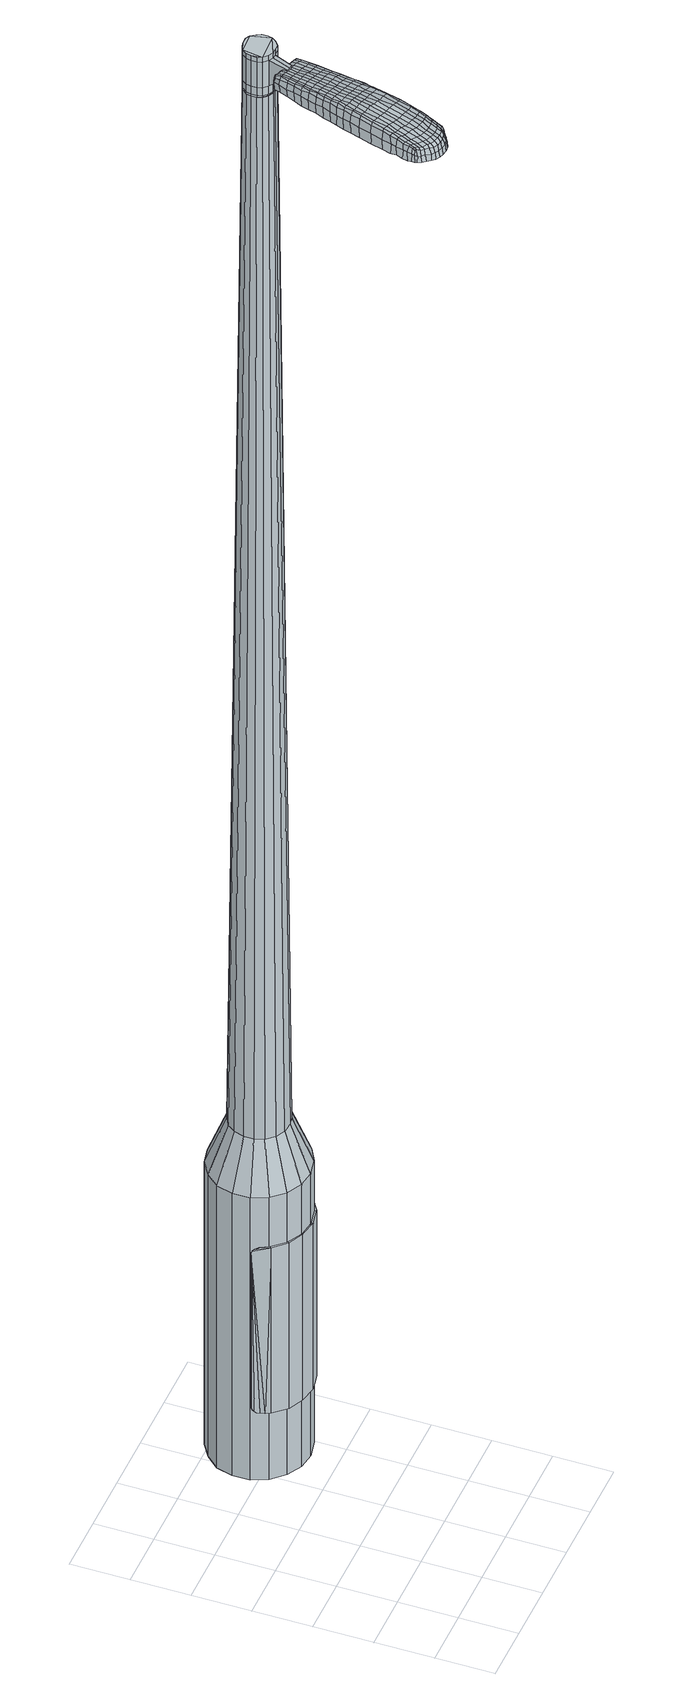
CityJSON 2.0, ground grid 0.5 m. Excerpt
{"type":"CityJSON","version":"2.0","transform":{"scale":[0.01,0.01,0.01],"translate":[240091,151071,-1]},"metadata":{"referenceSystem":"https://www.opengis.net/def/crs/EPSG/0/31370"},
"CityObjects":{
"object1":{"type":"GenericCityObject","attributes":{"cluster":838,"mean_distance_to_centroid":0.3,"new_centroid_x":240092.32,"new_centroid_y":151073.17,"mean_distance_to_camera":12.87,"H1":11.94,"H2":14.16,"Z_final":110.58,"cluster2":-1,"proj_x":240085.36,"proj_y":151070.9,"id_line":92974,"bearing_l":341.96,"distance":7.32,"orientation":"right","G_obj":251.96},"geometry":[{"type":"MultiSurface","lod":"2","boundaries":[[[0,1,2,3]],[[1,4,5,2]],[[4,6,7,5]],[[6,8,9,7]],[[8,10,11,9]],[[10,12,13,11]],[[12,14,15,13]],[[14,16,17,15]],[[16,18,19,17]],[[18,20,21,19]],[[20,22,23,21]],[[22,24,25,23]],[[24,26,27,25]],[[26,28,29,27]],[[28,30,31,29]],[[30,32,33,31]],[[32,34,35,33]],[[34,0,3,35]],[[36,37,38,39]],[[38,40,41,42]],[[41,43,42]],[[42,44,45,46]],[[45,47,46]],[[46,48,49,50]],[[49,51,50]],[[42,46,50,38]],[[50,52,39,38]],[[53,36,39]],[[2,5,7,35]],[[7,9,11,15]],[[11,13,15]],[[15,17,19,23]],[[19,21,23]],[[23,25,27,31]],[[27,29,31]],[[15,23,31,7]],[[31,33,35,7]],[[3,2,35]],[[1,0,54,55]],[[0,34,56,54]],[[34,32,57,56]],[[32,30,58,57]],[[30,28,59,58]],[[28,26,60,59]],[[26,24,61,60]],[[24,22,62,61]],[[22,20,63,62]],[[20,18,64,63]],[[18,16,65,64]],[[16,14,66,65]],[[14,12,67,66]],[[12,10,68,67]],[[10,8,69,68]],[[8,6,70,69]],[[6,4,71,70]],[[4,1,55,71]],[[55,54,72,73]],[[54,56,74,72]],[[56,57,75,74]],[[57,58,76,75]],[[58,59,77,76]],[[59,60,78,77]],[[60,61,79,78]],[[61,62,80,79]],[[62,63,81,80]],[[63,64,82,81]],[[64,65,83,82]],[[65,66,84,83]],[[66,67,85,84]],[[67,68,86,85]],[[68,69,87,86]],[[69,70,88,87]],[[70,71,89,88]],[[71,55,73,89]],[[90,91,92,93]],[[74,94,91,90]],[[95,96,94,74]],[[97,98,96,95]],[[99,100,98,97]],[[78,101,100,99]],[[102,103,101,78]],[[80,104,103,102]],[[105,106,104,80]],[[107,108,106,105]],[[83,109,108,107]],[[84,110,109,83]],[[85,111,110,84]],[[86,112,111,85]],[[87,113,112,86]],[[88,114,113,87]],[[115,116,114,88]],[[93,92,116,115]],[[117,118,119,120]],[[121,117,120,122]],[[123,121,122,124]],[[125,123,124,126]],[[127,125,126,128]],[[129,127,128,130]],[[131,129,130,132]],[[133,131,132,134]],[[135,133,134,136]],[[137,135,136,138]],[[139,137,138,140]],[[141,139,140,142]],[[143,141,142,144]],[[145,143,144,146]],[[147,145,146,148]],[[149,147,148,150]],[[73,72,90,93]],[[72,74,90]],[[75,95,74]],[[75,76,97,95]],[[76,77,99,97]],[[77,78,99]],[[79,102,78]],[[79,80,102]],[[81,105,80]],[[81,82,107,105]],[[82,83,107]],[[89,115,88]],[[89,73,93,115]],[[151,152,92,91]],[[152,153,116,92]],[[153,114,116]],[[154,108,109]],[[154,155,106,108]],[[155,104,106]],[[156,103,104]],[[156,101,103]],[[157,100,101]],[[157,158,98,100]],[[158,159,96,98]],[[159,94,96]],[[151,91,94]],[[39,52,149,160]],[[152,151,161,150]],[[53,39,160,118]],[[151,94,119,161]],[[36,53,118,117]],[[94,159,120,119]],[[37,36,117,121]],[[159,158,122,120]],[[38,37,121,123]],[[158,157,124,122]],[[40,38,123,125]],[[157,101,126,124]],[[41,40,125,127]],[[101,156,128,126]],[[43,41,127,129]],[[156,104,130,128]],[[42,43,129,131]],[[104,155,132,130]],[[44,42,131,133]],[[155,154,134,132]],[[45,44,133,135]],[[154,109,136,134]],[[47,45,135,137]],[[109,110,138,136]],[[46,47,137,139]],[[110,111,140,138]],[[48,46,139,141]],[[111,112,142,140]],[[49,48,141,143]],[[112,113,144,142]],[[51,49,143,145]],[[113,114,146,144]],[[50,51,145,147]],[[114,153,148,146]],[[52,50,147,149]],[[153,152,150,148]],[[149,150,162,163]],[[150,161,164,162]],[[161,119,165,164]],[[119,118,166,165]],[[118,160,167,166]],[[160,149,163,167]],[[168,169,170,171]],[[172,168,171,173]],[[168,172,174,175]],[[169,168,175,176]],[[177,178,179,180]],[[181,177,180,182]],[[177,181,183,184]],[[178,177,184,185]],[[186,187,188,189]],[[190,186,189,191]],[[186,190,192,193]],[[187,186,193,194]],[[195,196,197,198]],[[199,195,198,200]],[[195,199,201,202]],[[196,195,202,203]],[[204,205,206,207]],[[208,204,207,209]],[[204,208,210,211]],[[205,204,211,212]],[[213,214,215,216]],[[217,213,216,218]],[[213,217,219,220]],[[214,213,220,221]],[[222,223,224,225]],[[214,222,225,215]],[[222,214,221,226]],[[223,222,226,227]],[[228,229,230,231]],[[223,228,231,224]],[[228,223,227,232]],[[229,228,232,233]],[[234,172,173,235]],[[229,234,235,230]],[[234,229,233,236]],[[172,234,236,174]],[[237,238,239,240]],[[241,237,240,242]],[[237,241,243,244]],[[238,237,244,245]],[[246,247,248,249]],[[238,246,249,239]],[[246,238,245,250]],[[247,246,250,251]],[[252,253,254,255]],[[247,252,255,248]],[[252,247,251,256]],[[253,252,256,257]],[[258,259,260,261]],[[253,258,261,254]],[[258,253,257,262]],[[259,258,262,263]],[[264,169,176,265]],[[259,264,265,260]],[[264,259,263,266]],[[169,264,266,170]],[[267,268,269,270]],[[271,267,270,272]],[[267,271,273,274]],[[268,267,274,275]],[[276,277,278,279]],[[268,276,279,269]],[[276,268,275,280]],[[277,276,280,281]],[[282,283,284,285]],[[277,282,285,278]],[[282,277,281,286]],[[283,282,286,287]],[[288,181,182,289]],[[283,288,289,284]],[[288,283,287,290]],[[181,288,290,183]],[[291,292,293,294]],[[295,291,294,296]],[[291,295,297,298]],[[292,291,298,299]],[[300,301,302,303]],[[292,300,303,293]],[[300,292,299,304]],[[301,300,304,305]],[[306,307,308,309]],[[301,306,309,302]],[[306,301,305,310]],[[307,306,310,311]],[[312,313,314,315]],[[307,312,315,308]],[[312,307,311,316]],[[313,312,316,317]],[[318,178,185,319]],[[313,318,319,314]],[[318,313,317,320]],[[178,318,320,179]],[[321,207,206,322]],[[323,321,322,324]],[[321,323,325,326]],[[207,321,326,209]],[[327,323,324,328]],[[329,327,328,330]],[[327,329,331,332]],[[323,327,332,325]],[[333,329,330,334]],[[335,333,334,336]],[[333,335,337,338]],[[329,333,338,331]],[[339,335,336,340]],[[341,339,340,342]],[[339,341,343,344]],[[335,339,344,337]],[[345,341,342,346]],[[196,345,346,197]],[[345,196,203,347]],[[341,345,347,343]],[[348,349,194,193]],[[350,348,193,192]],[[348,350,351,352]],[[349,348,352,353]],[[354,355,353,352]],[[356,354,352,351]],[[354,356,357,358]],[[355,354,358,359]],[[360,361,359,358]],[[362,360,358,357]],[[360,362,363,364]],[[361,360,364,365]],[[366,367,365,364]],[[368,366,364,363]],[[366,368,201,199]],[[367,366,199,200]],[[369,370,371,372]],[[271,369,372,273]],[[369,271,272,373]],[[370,369,373,374]],[[375,190,191,376]],[[370,375,376,371]],[[375,370,374,377]],[[190,375,377,192]],[[378,379,380,381]],[[217,378,381,219]],[[378,217,218,382]],[[379,378,382,383]],[[384,385,386,387]],[[379,384,387,380]],[[384,379,383,388]],[[385,384,388,389]],[[390,187,194,391]],[[385,390,391,386]],[[390,385,389,392]],[[187,390,392,188]],[[393,394,395,396]],[[175,393,396,176]],[[393,175,174,397]],[[394,393,397,398]],[[399,400,401,402]],[[394,399,402,395]],[[399,394,398,403]],[[400,399,403,404]],[[405,198,197,406]],[[400,405,406,401]],[[405,400,404,407]],[[198,405,407,200]],[[408,409,410,411]],[[180,408,411,182]],[[408,180,179,412]],[[409,408,412,413]],[[414,202,201,415]],[[409,414,415,410]],[[414,409,413,416]],[[202,414,416,203]],[[417,418,419,420]],[[295,417,420,297]],[[417,295,296,421]],[[418,417,421,422]],[[423,208,209,424]],[[418,423,424,419]],[[423,418,422,425]],[[208,423,425,210]],[[426,427,428,429]],[[241,426,429,243]],[[426,241,242,430]],[[427,426,430,431]],[[432,433,434,435]],[[427,432,435,428]],[[432,427,431,436]],[[433,432,436,437]],[[438,205,212,439]],[[433,438,439,434]],[[438,433,437,440]],[[205,438,440,206]],[[441,442,431,430]],[[240,441,430,242]],[[441,240,239,443]],[[442,441,443,444]],[[445,446,437,436]],[[442,445,436,431]],[[445,442,444,447]],[[446,445,447,448]],[[449,322,206,440]],[[446,449,440,437]],[[449,446,448,450]],[[322,449,450,324]],[[451,452,453,454]],[[298,451,454,299]],[[451,298,297,420]],[[452,451,420,419]],[[455,326,325,456]],[[452,455,456,453]],[[455,452,419,424]],[[326,455,424,209]],[[457,458,444,443]],[[249,457,443,239]],[[457,249,248,459]],[[458,457,459,460]],[[461,462,448,447]],[[458,461,447,444]],[[461,458,460,463]],[[462,461,463,464]],[[465,328,324,450]],[[462,465,450,448]],[[465,462,464,466]],[[328,465,466,330]],[[467,468,469,470]],[[304,467,470,305]],[[467,304,299,454]],[[468,467,454,453]],[[471,332,331,472]],[[468,471,472,469]],[[471,468,453,456]],[[332,471,456,325]],[[473,474,460,459]],[[255,473,459,248]],[[473,255,254,475]],[[474,473,475,476]],[[477,478,464,463]],[[474,477,463,460]],[[477,474,476,479]],[[478,477,479,480]],[[481,334,330,466]],[[478,481,466,464]],[[481,478,480,482]],[[334,481,482,336]],[[483,484,485,486]],[[310,483,486,311]],[[483,310,305,470]],[[484,483,470,469]],[[487,338,337,488]],[[484,487,488,485]],[[487,484,469,472]],[[338,487,472,331]],[[489,490,476,475]],[[261,489,475,254]],[[489,261,260,491]],[[490,489,491,492]],[[493,494,480,479]],[[490,493,479,476]],[[493,490,492,495]],[[494,493,495,496]],[[497,340,336,482]],[[494,497,482,480]],[[497,494,496,498]],[[340,497,498,342]],[[499,500,501,502]],[[316,499,502,317]],[[499,316,311,486]],[[500,499,486,485]],[[503,344,343,504]],[[500,503,504,501]],[[503,500,485,488]],[[344,503,488,337]],[[505,506,492,491]],[[265,505,491,260]],[[505,265,176,396]],[[506,505,396,395]],[[507,508,496,495]],[[506,507,495,492]],[[507,506,395,402]],[[508,507,402,401]],[[509,346,342,498]],[[508,509,498,496]],[[509,508,401,406]],[[346,509,406,197]],[[510,511,413,412]],[[320,510,412,179]],[[510,320,317,502]],[[511,510,502,501]],[[512,347,203,416]],[[511,512,416,413]],[[512,511,501,504]],[[347,512,504,343]],[[513,514,374,373]],[[270,513,373,272]],[[513,270,269,515]],[[514,513,515,516]],[[517,350,192,377]],[[514,517,377,374]],[[517,514,516,518]],[[350,517,518,351]],[[519,520,521,522]],[[220,519,522,221]],[[519,220,219,381]],[[520,519,381,380]],[[523,524,525,526]],[[520,523,526,521]],[[523,520,380,387]],[[524,523,387,386]],[[527,349,353,528]],[[524,527,528,525]],[[527,524,386,391]],[[349,527,391,194]],[[529,530,516,515]],[[279,529,515,269]],[[529,279,278,531]],[[530,529,531,532]],[[533,356,351,518]],[[530,533,518,516]],[[533,530,532,534]],[[356,533,534,357]],[[535,536,537,538]],[[226,535,538,227]],[[535,226,221,522]],[[536,535,522,521]],[[539,540,541,542]],[[536,539,542,537]],[[539,536,521,526]],[[540,539,526,525]],[[543,355,359,544]],[[540,543,544,541]],[[543,540,525,528]],[[355,543,528,353]],[[545,546,532,531]],[[285,545,531,278]],[[545,285,284,547]],[[546,545,547,548]],[[549,362,357,534]],[[546,549,534,532]],[[549,546,548,550]],[[362,549,550,363]],[[551,552,553,554]],[[232,551,554,233]],[[551,232,227,538]],[[552,551,538,537]],[[555,556,557,558]],[[552,555,558,553]],[[555,552,537,542]],[[556,555,542,541]],[[559,361,365,560]],[[556,559,560,557]],[[559,556,541,544]],[[361,559,544,359]],[[561,562,548,547]],[[289,561,547,284]],[[561,289,182,411]],[[562,561,411,410]],[[563,368,363,550]],[[562,563,550,548]],[[563,562,410,415]],[[368,563,415,201]],[[564,565,398,397]],[[236,564,397,174]],[[564,236,233,554]],[[565,564,554,553]],[[566,567,404,403]],[[565,566,403,398]],[[566,565,553,558]],[[567,566,558,557]],[[568,367,200,407]],[[567,568,407,404]],[[568,567,557,560]],[[367,568,560,365]],[[569,570,571,572]],[[572,571,573,574]],[[575,573,571,576]],[[576,571,570,577]],[[578,579,580,581]],[[581,580,582,583]],[[584,582,580,585]],[[585,580,579,586]],[[587,588,589,590]],[[590,589,591,592]],[[593,591,589,594]],[[594,589,588,595]],[[596,597,598,599]],[[599,598,600,601]],[[602,600,598,603]],[[603,598,597,604]],[[605,606,607,608]],[[608,607,609,610]],[[611,609,607,612]],[[612,607,606,613]],[[614,615,616,617]],[[617,616,618,619]],[[620,618,616,621]],[[621,616,615,622]],[[623,624,625,626]],[[626,625,615,614]],[[622,615,625,627]],[[627,625,624,628]],[[629,630,631,632]],[[632,631,624,623]],[[628,624,631,633]],[[633,631,630,634]],[[574,573,635,636]],[[636,635,630,629]],[[634,630,635,637]],[[637,635,573,575]],[[638,639,640,641]],[[641,640,642,643]],[[644,642,640,645]],[[645,640,639,646]],[[647,648,649,650]],[[650,649,639,638]],[[646,639,649,651]],[[651,649,648,652]],[[653,654,655,656]],[[656,655,648,647]],[[652,648,655,657]],[[657,655,654,658]],[[659,660,661,662]],[[662,661,654,653]],[[658,654,661,663]],[[663,661,660,664]],[[577,570,665,666]],[[666,665,660,659]],[[664,660,665,667]],[[667,665,570,569]],[[668,669,670,671]],[[671,670,672,673]],[[674,672,670,675]],[[675,670,669,676]],[[677,678,679,680]],[[680,679,669,668]],[[676,669,679,681]],[[681,679,678,682]],[[683,684,685,686]],[[686,685,678,677]],[[682,678,685,687]],[[687,685,684,688]],[[583,582,689,690]],[[690,689,684,683]],[[688,684,689,691]],[[691,689,582,584]],[[692,693,694,695]],[[695,694,696,697]],[[698,696,694,699]],[[699,694,693,700]],[[701,702,703,704]],[[704,703,693,692]],[[700,693,703,705]],[[705,703,702,706]],[[707,708,709,710]],[[710,709,702,701]],[[706,702,709,711]],[[711,709,708,712]],[[713,714,715,716]],[[716,715,708,707]],[[712,708,715,717]],[[717,715,714,718]],[[586,579,719,720]],[[720,719,714,713]],[[718,714,719,721]],[[721,719,579,578]],[[605,608,722,723]],[[723,722,724,725]],[[726,724,722,166]],[[166,722,608,610]],[[725,724,727,728]],[[728,727,729,730]],[[731,729,727,732]],[[732,727,724,726]],[[730,729,733,734]],[[734,733,735,736]],[[737,735,733,738]],[[738,733,729,731]],[[736,735,739,740]],[[740,739,741,742]],[[743,741,739,744]],[[744,739,735,737]],[[742,741,745,746]],[[746,745,597,596]],[[604,597,745,747]],[[747,745,741,743]],[[595,748,749,594]],[[594,749,750,593]],[[751,750,749,752]],[[752,749,748,753]],[[753,754,755,752]],[[752,755,756,751]],[[757,756,755,758]],[[758,755,754,759]],[[759,760,761,758]],[[758,761,762,757]],[[763,762,761,764]],[[764,761,760,765]],[[765,766,767,764]],[[764,767,768,763]],[[602,768,767,600]],[[600,767,766,601]],[[769,770,771,772]],[[772,771,672,674]],[[673,672,771,773]],[[773,771,770,774]],[[592,591,775,776]],[[776,775,770,769]],[[774,770,775,777]],[[777,775,591,593]],[[778,779,780,781]],[[781,780,618,620]],[[619,618,780,782]],[[782,780,779,783]],[[784,785,786,787]],[[787,786,779,778]],[[783,779,786,788]],[[788,786,785,789]],[[595,588,790,791]],[[791,790,785,784]],[[789,785,790,792]],[[792,790,588,587]],[[793,794,795,796]],[[796,795,576,577]],[[575,576,795,797]],[[797,795,794,798]],[[799,800,801,802]],[[802,801,794,793]],[[798,794,801,803]],[[803,801,800,804]],[[596,599,805,806]],[[806,805,800,799]],[[804,800,805,807]],[[807,805,599,601]],[[808,809,810,811]],[[811,810,581,583]],[[578,581,810,812]],[[812,810,809,813]],[[602,603,814,815]],[[815,814,809,808]],[[813,809,814,816]],[[816,814,603,604]],[[817,818,696,819]],[[819,696,698]],[[697,696,818,820]],[[610,609,821,822]],[[822,821,818,817]],[[820,818,821,823]],[[823,821,609,611]],[[824,825,642,826]],[[826,642,644]],[[643,642,827]],[[642,825,827]],[[828,829,830,831]],[[831,830,825,824]],[[827,825,830,832]],[[832,830,829,833]],[[613,606,834,835]],[[835,834,829,828]],[[833,829,834,836]],[[836,834,606,605]],[[837,838,827]],[[827,838,641,643]],[[638,641,838,839]],[[839,838,837,840]],[[833,841,842,832]],[[832,842,837,827]],[[840,837,842,843]],[[843,842,841,844]],[[605,723,845,836]],[[836,845,841,833]],[[844,841,845,846]],[[846,845,723,725]],[[847,848,849,850]],[[850,849,699,700]],[[698,699,849,819]],[[819,849,848,817]],[[726,166,851,852]],[[852,851,848,847]],[[817,848,851,822]],[[822,851,166,610]],[[840,853,854,839]],[[839,854,650,638]],[[647,650,854,855]],[[855,854,853,856]],[[844,857,858,843]],[[843,858,853,840]],[[856,853,858,859]],[[859,858,857,860]],[[725,728,861,846]],[[846,861,857,844]],[[860,857,861,862]],[[862,861,728,730]],[[863,864,865,866]],[[866,865,705,706]],[[700,705,865,850]],[[850,865,864,847]],[[731,732,867,868]],[[868,867,864,863]],[[847,864,867,852]],[[852,867,732,726]],[[856,869,870,855]],[[855,870,656,647]],[[653,656,870,871]],[[870,869,871]],[[860,872,873,859]],[[859,873,869,856]],[[871,869,873,874]],[[874,873,872,875]],[[730,734,876,862]],[[862,876,872,860]],[[875,872,876,877]],[[877,876,734,736]],[[878,879,880,881]],[[881,880,711,712]],[[706,711,880,866]],[[866,880,879,863]],[[737,738,882,883]],[[883,882,879,878]],[[863,879,882,868]],[[868,882,738,731]],[[884,885,871]],[[871,885,662,653]],[[659,662,885,886]],[[886,885,884,887]],[[875,888,889,874]],[[874,889,884,871]],[[887,884,889,890]],[[890,889,888,891]],[[736,740,892,877]],[[877,892,888,875]],[[891,888,892,893]],[[893,892,740,742]],[[894,895,896,897]],[[897,896,717,718]],[[712,717,896,881]],[[881,896,895,878]],[[743,744,898,899]],[[899,898,895,894]],[[878,895,898,883]],[[883,898,744,737]],[[887,900,901,886]],[[886,901,666,659]],[[577,666,901,796]],[[796,901,900,793]],[[891,902,903,890]],[[890,903,900,887]],[[793,900,903,802]],[[802,903,902,799]],[[742,746,904,893]],[[893,904,902,891]],[[799,902,904,806]],[[806,904,746,596]],[[813,905,906,812]],[[812,906,721,578]],[[718,721,906,897]],[[897,906,905,894]],[[604,747,907,816]],[[816,907,905,813]],[[894,905,907,899]],[[899,907,747,743]],[[774,908,909,773]],[[773,909,671,673]],[[668,671,909,910]],[[910,909,908,911]],[[593,750,912,777]],[[777,912,908,774]],[[911,908,912,913]],[[913,912,750,751]],[[914,915,916,917]],[[917,916,621,622]],[[620,621,916,781]],[[781,916,915,778]],[[918,919,920,921]],[[921,920,915,914]],[[778,915,920,787]],[[787,920,919,784]],[[753,748,922,923]],[[923,922,919,918]],[[784,919,922,791]],[[791,922,748,595]],[[911,924,925,910]],[[910,925,680,668]],[[677,680,925,926]],[[926,925,924,927]],[[751,756,928,913]],[[913,928,924,911]],[[927,924,928,929]],[[929,928,756,757]],[[930,931,932,933]],[[933,932,627,628]],[[622,627,932,917]],[[917,932,931,914]],[[934,935,936,937]],[[937,936,931,930]],[[914,931,936,921]],[[921,936,935,918]],[[759,754,938,939]],[[939,938,935,934]],[[918,935,938,923]],[[923,938,754,753]],[[927,940,941,926]],[[926,941,686,677]],[[683,686,941,942]],[[942,941,940,943]],[[757,762,944,929]],[[929,944,940,927]],[[943,940,944,945]],[[945,944,762,763]],[[946,947,948,949]],[[949,948,633,634]],[[628,633,948,933]],[[933,948,947,930]],[[950,951,952,953]],[[953,952,947,946]],[[930,947,952,937]],[[937,952,951,934]],[[765,760,954,955]],[[955,954,951,950]],[[934,951,954,939]],[[939,954,760,759]],[[943,956,957,942]],[[942,957,690,683]],[[583,690,957,811]],[[811,957,956,808]],[[763,768,958,945]],[[945,958,956,943]],[[808,956,958,815]],[[815,958,768,602]],[[798,959,960,797]],[[797,960,637,575]],[[634,637,960,949]],[[949,960,959,946]],[[804,961,962,803]],[[803,962,959,798]],[[946,959,962,953]],[[953,962,961,950]],[[601,766,963,807]],[[807,963,961,804]],[[950,961,963,955]],[[955,963,766,765]],[[569,572,171,170]],[[572,574,173,171]],[[584,585,184,183]],[[585,586,185,184]],[[587,590,189,188]],[[590,592,191,189]],[[611,612,211,210]],[[612,613,212,211]],[[614,617,216,215]],[[617,619,218,216]],[[623,626,225,224]],[[626,614,215,225]],[[629,632,231,230]],[[632,623,224,231]],[[574,636,235,173]],[[636,629,230,235]],[[644,645,244,243]],[[645,646,245,244]],[[646,651,250,245]],[[651,652,251,250]],[[652,657,256,251]],[[657,658,257,256]],[[658,663,262,257]],[[663,664,263,262]],[[664,667,266,263]],[[667,569,170,266]],[[674,675,274,273]],[[675,676,275,274]],[[676,681,280,275]],[[681,682,281,280]],[[682,687,286,281]],[[687,688,287,286]],[[688,691,290,287]],[[691,584,183,290]],[[692,695,294,293]],[[695,697,296,294]],[[701,704,303,302]],[[704,692,293,303]],[[707,710,309,308]],[[710,701,302,309]],[[713,716,315,314]],[[716,707,308,315]],[[586,720,319,185]],[[720,713,314,319]],[[769,772,372,371]],[[772,674,273,372]],[[592,776,376,191]],[[776,769,371,376]],[[619,782,382,218]],[[782,783,383,382]],[[783,788,388,383]],[[788,789,389,388]],[[789,792,392,389]],[[792,587,188,392]],[[697,421,296]],[[697,820,422,421]],[[820,823,425,422]],[[823,611,210,425]],[[824,826,429,428]],[[826,644,243,429]],[[828,831,435,434]],[[831,824,428,435]],[[613,835,439,212]],[[835,828,434,439]],[[964,965,966,967]],[[968,969,967,966]],[[970,971,972,973]],[[974,975,976,977]],[[965,978,979,966]],[[980,968,966,979]],[[981,970,973,982]],[[983,984,975,974]],[[978,985,986,979]],[[986,987,980,979]],[[988,981,982,989]],[[990,984,983,991]],[[985,992,993,986]],[[993,994,987,986]],[[995,988,989,996]],[[997,990,991,998]],[[999,1000,1001,1002]],[[1003,1004,1000,999]],[[1003,1005,1006,1004]],[[1005,1007,1008,1006]],[[1009,1010,1011,1012]],[[1013,1014,1010,1009]],[[1015,1016,1014,1013]],[[1017,1018,1016,1015]],[[1012,1001,1000,1009]],[[1009,1000,1004,1013]],[[1004,1006,1015,1013]],[[1006,1008,1017,1015]],[[973,972,969,968]],[[982,973,968,980]],[[987,989,982,980]],[[994,996,989,987]],[[974,977,971,970]],[[983,974,970,981]],[[991,983,981,988]],[[998,991,988,995]],[[975,999,1002,976]],[[984,1003,999,975]],[[1005,1003,984,990]],[[1007,1005,990,997]],[[1019,1020,1021,1022]],[[1021,1023,1024,1025]],[[1021,1025,1026,1027]],[[1021,1027,1022]],[[1028,1019,1022,1029]],[[1030,1029,1022,1031]],[[1032,1031,1022]],[[1033,1021,1020,1034]],[[1035,1033,1034,1036]],[[1037,1035,1036,1038]],[[1039,1037,1038,1040]],[[1041,1039,1040,1042]],[[1042,1043,1044,1045]],[[1042,1045,1046,1047]],[[1042,1047,1048,1049]],[[1048,1050,1051,1052]],[[1048,1052,1053,1054]],[[1048,1054,1049]],[[1042,1049,1041]],[[1055,1056,1020,1019]],[[1057,1058,1023,1021]],[[1059,1060,1032,1022]],[[1056,1061,1034,1020]],[[1062,1057,1021,1033]],[[1061,1063,1036,1034]],[[1064,1062,1033,1035]],[[1063,1065,1038,1036]],[[1066,1064,1035,1037]],[[1065,1067,1040,1038]],[[1068,1066,1037,1039]],[[1067,1069,1042,1040]],[[1070,1068,1039,1041]],[[1069,1071,1043,1042]],[[1072,1073,1050,1048]],[[1074,1070,1041,1049]],[[1044,1043,1071,1075]],[[1045,1044,1075,1076]],[[1046,1045,1076,1077]],[[1047,1046,1077,1078]],[[1048,1047,1078,1072]],[[1079,1055,1019,1028]],[[1080,1079,1028,1029]],[[1081,1080,1029,1030]],[[1082,1081,1030,1031]],[[1060,1082,1031,1032]],[[1024,1023,1058,1083]],[[1051,1050,1073,1084]],[[1025,1024,1083,1085]],[[1026,1025,1085,1086]],[[1027,1026,1086,1087]],[[1022,1027,1087,1059]],[[1052,1051,1084,1088]],[[1053,1052,1088,1089]],[[1054,1053,1089,1090]],[[1049,1054,1090,1074]]]}]}
},
"vertices":[
[120,175,384],[107,182,384],[107,182,96],[120,175,96],[97,193,384],[97,193,96],[91,206,384],[91,206,96],[91,221,384],[91,221,96],[95,235,384],[95,235,96],[105,246,384],[105,246,96],[117,254,384],[117,254,96],[131,257,384],[131,257,96],[146,255,384],[146,255,96],[159,248,384],[159,248,96],[169,237,384],[169,237,96],[174,224,384],[174,224,96],[175,209,384],[175,209,96],[170,195,384],[170,195,96],[161,183,384],[161,183,96],[149,176,384],[149,176,96],[134,173,384],[134,173,96],[138,202,1524],[142,205,1524],[145,209,1524],[129,202,1524],[146,213,1524],[146,218,1524],[141,226,1524],[144,222,1524],[137,228,1524],[132,228,1524],[124,225,1524],[128,227,1524],[121,221,1524],[120,217,1524],[121,208,1524],[120,212,1524],[125,204,1524],[133,202,1524],[125,191,429],[117,195,429],[134,190,429],[142,192,429],[150,196,429],[155,203,429],[158,211,429],[157,220,429],[154,228,429],[148,235,429],[141,239,429],[132,240,429],[123,238,429],[116,234,429],[111,227,429],[108,218,429],[108,210,429],[111,202,429],[129,202,1483],[125,204,1483],[133,202,1483],[138,202,1483],[142,205,1483],[145,209,1483],[146,213,1483],[146,218,1483],[144,222,1483],[141,226,1483],[137,228,1483],[132,228,1483],[128,227,1483],[124,225,1483],[121,221,1483],[120,217,1483],[120,212,1483],[121,208,1483],[129,203,1483],[129,203,1485],[125,205,1485],[125,205,1483],[133,202,1485],[138,203,1483],[138,203,1485],[141,205,1483],[141,205,1485],[144,209,1483],[144,209,1485],[146,213,1485],[145,218,1483],[145,218,1485],[144,222,1485],[141,225,1483],[141,225,1485],[137,227,1483],[137,227,1485],[132,228,1485],[128,227,1485],[124,225,1485],[121,221,1485],[120,217,1485],[120,212,1485],[122,208,1483],[122,208,1485],[138,202,1519],[133,202,1519],[133,202,1493],[138,202,1493],[142,205,1519],[142,205,1493],[145,209,1519],[145,209,1493],[146,213,1519],[146,213,1493],[146,218,1519],[146,218,1493],[144,222,1519],[144,222,1493],[141,226,1519],[141,226,1493],[137,228,1519],[137,228,1493],[132,228,1519],[132,228,1493],[128,227,1519],[128,227,1493],[124,225,1519],[124,225,1493],[121,221,1519],[121,221,1493],[120,217,1519],[120,217,1493],[120,212,1519],[120,212,1493],[121,208,1519],[121,208,1493],[125,204,1519],[125,204,1493],[129,202,1485],[125,204,1485],[121,208,1485],[137,228,1485],[141,226,1485],[146,218,1485],[145,209,1485],[142,205,1485],[138,202,1485],[129,202,1519],[129,202,1493],[120,185,1513],[120,185,1518],[123,184,1513],[126,183,1513],[126,183,1518],[123,184,1518],[81,120,1519],[84,127,1518],[82,126,1509],[79,119,1510],[78,112,1519],[77,111,1510],[80,112,1526],[83,120,1525],[86,127,1525],[118,108,1519],[120,115,1518],[119,116,1525],[117,109,1525],[115,100,1519],[114,101,1526],[117,98,1510],[119,106,1510],[121,113,1509],[79,44,1519],[75,45,1519],[75,44,1513],[78,43,1513],[83,43,1519],[83,42,1513],[83,45,1524],[79,45,1524],[76,46,1524],[101,114,1530],[104,121,1529],[101,122,1529],[98,115,1530],[99,105,1531],[95,106,1531],[102,104,1530],[105,113,1530],[107,120,1529],[126,191,1512],[124,192,1512],[123,190,1517],[126,190,1517],[129,190,1512],[128,189,1517],[129,189,1506],[126,190,1506],[123,191,1506],[64,63,1519],[65,67,1519],[63,66,1512],[63,63,1512],[64,61,1518],[63,60,1512],[65,61,1522],[66,63,1523],[66,66,1524],[66,71,1519],[67,77,1519],[66,76,1512],[64,71,1512],[67,71,1524],[69,77,1525],[69,82,1519],[71,90,1519],[69,89,1511],[67,82,1511],[70,83,1526],[73,90,1526],[75,101,1519],[73,100,1510],[76,101,1526],[108,189,1513],[105,182,1513],[107,182,1518],[109,189,1517],[111,194,1512],[111,193,1516],[109,193,1506],[107,188,1507],[104,181,1507],[103,175,1514],[100,168,1515],[101,168,1520],[104,175,1519],[101,174,1507],[98,167,1507],[97,161,1515],[94,154,1516],[96,154,1522],[99,161,1521],[95,160,1508],[93,153,1508],[92,147,1517],[89,140,1517],[91,141,1524],[93,147,1523],[90,146,1508],[87,139,1509],[86,133,1518],[88,134,1524],[85,133,1509],[98,51,1519],[99,54,1519],[98,55,1524],[97,52,1523],[97,49,1518],[96,50,1522],[98,48,1512],[99,50,1512],[100,53,1512],[101,59,1519],[104,64,1519],[103,65,1525],[100,60,1524],[102,58,1512],[105,63,1512],[106,70,1519],[108,77,1519],[107,79,1526],[105,71,1526],[107,68,1511],[109,76,1511],[112,88,1519],[111,90,1526],[113,87,1510],[137,179,1513],[135,172,1513],[136,171,1507],[138,178,1507],[138,185,1512],[139,184,1506],[137,184,1516],[136,180,1517],[134,173,1518],[133,165,1514],[131,157,1515],[132,156,1507],[134,163,1507],[132,166,1519],[130,159,1520],[129,150,1515],[127,143,1516],[128,141,1508],[130,149,1508],[128,151,1521],[126,144,1522],[126,136,1517],[124,129,1517],[125,127,1509],[127,134,1508],[124,137,1523],[123,130,1524],[122,122,1518],[123,120,1509],[121,123,1524],[124,185,1519],[122,185,1519],[122,177,1520],[119,178,1520],[125,177,1520],[127,184,1519],[120,170,1522],[117,171,1522],[117,163,1523],[115,164,1523],[120,162,1523],[122,169,1521],[115,156,1524],[112,157,1524],[113,149,1525],[110,150,1525],[116,148,1525],[118,155,1524],[110,142,1526],[108,143,1526],[108,135,1527],[105,136,1527],[111,134,1527],[114,141,1526],[106,128,1528],[103,129,1528],[109,127,1528],[80,48,1527],[76,49,1527],[84,48,1526],[85,52,1527],[81,52,1528],[78,53,1528],[83,58,1529],[80,59,1529],[87,58,1528],[90,64,1530],[86,65,1530],[82,66,1530],[88,72,1531],[84,73,1531],[92,71,1530],[95,80,1531],[91,81,1531],[87,82,1531],[95,93,1531],[91,94,1531],[99,92,1531],[95,48,1518],[92,46,1519],[93,45,1513],[96,47,1513],[95,49,1523],[92,48,1523],[88,44,1519],[88,43,1513],[88,46,1524],[64,58,1518],[65,56,1518],[66,57,1523],[66,60,1523],[63,58,1513],[64,55,1513],[67,53,1519],[69,49,1519],[70,51,1524],[68,54,1523],[66,52,1513],[69,49,1513],[72,47,1519],[72,48,1524],[71,46,1513],[85,120,1528],[86,119,1528],[89,126,1528],[87,127,1527],[82,112,1528],[83,111,1529],[89,118,1529],[92,117,1530],[95,124,1529],[92,125,1528],[86,110,1529],[89,109,1530],[95,116,1530],[98,123,1529],[92,108,1531],[115,110,1528],[113,111,1529],[111,102,1529],[113,102,1528],[117,117,1527],[115,117,1528],[109,112,1529],[107,103,1530],[111,119,1528],[138,187,1512],[136,188,1512],[135,187,1517],[137,186,1517],[138,186,1506],[136,187,1506],[133,189,1512],[132,188,1517],[133,188,1506],[112,195,1512],[114,195,1512],[113,194,1506],[111,195,1506],[112,194,1517],[114,194,1517],[116,194,1512],[119,193,1512],[118,193,1506],[115,194,1506],[116,193,1517],[119,192,1517],[121,192,1512],[121,192,1506],[121,191,1517],[111,189,1519],[112,188,1519],[108,182,1520],[110,181,1520],[114,188,1519],[117,187,1519],[112,181,1520],[114,180,1520],[119,186,1519],[117,179,1520],[135,181,1519],[133,181,1519],[131,174,1520],[133,174,1520],[130,183,1519],[128,175,1520],[105,175,1521],[107,174,1521],[103,168,1522],[104,167,1522],[109,174,1521],[112,173,1521],[107,167,1522],[109,166,1523],[114,172,1522],[112,165,1523],[131,166,1521],[129,167,1521],[127,160,1522],[129,159,1522],[126,168,1521],[124,161,1522],[100,161,1523],[102,161,1523],[98,154,1524],[99,154,1524],[104,160,1523],[107,159,1524],[102,153,1525],[104,152,1525],[110,158,1524],[107,151,1525],[127,152,1523],[125,153,1523],[123,146,1524],[125,145,1524],[122,154,1524],[120,147,1525],[95,147,1525],[97,147,1525],[92,140,1526],[94,140,1526],[99,146,1526],[102,145,1526],[97,139,1527],[99,138,1527],[105,144,1526],[102,137,1527],[123,138,1525],[121,139,1525],[119,132,1526],[121,131,1526],[117,140,1526],[115,133,1527],[90,134,1527],[92,133,1527],[94,132,1527],[97,131,1528],[100,130,1528],[119,124,1527],[117,124,1527],[113,126,1528],[96,51,1525],[93,50,1525],[97,55,1526],[95,54,1526],[89,48,1526],[90,52,1527],[66,62,1525],[67,59,1525],[68,63,1526],[67,65,1525],[68,56,1525],[71,53,1526],[72,57,1527],[70,60,1526],[73,51,1526],[75,55,1527],[99,59,1526],[96,59,1527],[101,65,1527],[99,65,1528],[92,58,1528],[94,64,1529],[68,70,1526],[69,68,1527],[71,74,1528],[70,76,1527],[71,66,1527],[74,63,1528],[76,70,1529],[73,72,1528],[77,61,1528],[79,68,1530],[103,71,1528],[101,71,1529],[106,79,1528],[104,79,1529],[97,71,1529],[99,79,1530],[72,82,1528],[73,80,1528],[76,88,1529],[74,90,1528],[75,79,1529],[78,77,1530],[81,85,1530],[78,87,1530],[81,75,1530],[84,83,1531],[109,90,1529],[107,90,1529],[103,91,1530],[78,101,1528],[79,100,1529],[82,98,1530],[85,97,1530],[88,95,1531],[84,125,1509],[86,126,1518],[83,119,1518],[81,119,1509],[80,111,1519],[78,110,1510],[82,112,1525],[85,120,1525],[87,126,1525],[117,117,1525],[118,115,1518],[116,108,1518],[115,110,1525],[114,100,1519],[112,101,1525],[115,98,1510],[117,107,1509],[119,113,1509],[76,46,1513],[76,47,1519],[79,46,1519],[79,45,1513],[83,46,1519],[83,45,1513],[83,47,1524],[79,47,1524],[76,48,1524],[101,122,1528],[103,121,1528],[101,114,1529],[98,115,1529],[98,105,1529],[95,106,1529],[102,104,1529],[105,113,1529],[107,120,1528],[123,189,1516],[123,189,1512],[125,189,1512],[125,188,1516],[128,188,1512],[128,187,1516],[128,187,1506],[125,188,1506],[123,189,1506],[65,66,1512],[67,66,1519],[66,63,1518],[65,63,1512],[66,61,1518],[65,61,1512],[67,61,1522],[68,63,1523],[68,66,1523],[67,76,1512],[69,76,1519],[68,71,1519],[66,70,1512],[69,71,1524],[71,76,1525],[71,89,1511],[73,89,1519],[71,82,1519],[69,81,1511],[72,82,1525],[75,90,1526],[77,100,1519],[75,99,1510],[78,101,1526],[108,181,1518],[107,181,1513],[110,188,1513],[111,188,1517],[112,193,1512],[113,192,1515],[111,192,1506],[109,187,1506],[106,180,1507],[103,167,1520],[102,167,1514],[104,174,1514],[106,174,1519],[103,173,1507],[100,166,1507],[98,153,1522],[96,153,1516],[99,160,1515],[100,160,1521],[97,159,1508],[95,152,1508],[93,140,1523],[91,139,1517],[94,146,1516],[95,147,1522],[92,146,1508],[89,139,1508],[88,133,1517],[90,133,1524],[86,132,1509],[97,56,1523],[98,55,1519],[96,53,1518],[95,53,1523],[95,51,1518],[95,52,1522],[96,50,1512],[97,51,1512],[99,54,1512],[101,66,1525],[102,65,1519],[100,60,1519],[99,61,1524],[101,58,1512],[103,64,1512],[105,79,1526],[107,78,1519],[104,71,1519],[103,72,1525],[105,69,1511],[108,76,1511],[110,89,1519],[109,90,1526],[111,87,1510],[134,171,1507],[133,172,1513],[135,180,1513],[136,178,1506],[136,185,1512],[137,184,1506],[135,184,1515],[134,180,1517],[132,173,1518],[130,156,1507],[129,158,1514],[131,165,1514],[132,164,1507],[130,166,1519],[128,159,1520],[127,142,1508],[126,143,1516],[127,151,1515],[128,149,1508],[126,152,1521],[124,145,1522],[123,128,1508],[122,129,1517],[124,136,1516],[125,135,1508],[123,138,1522],[121,130,1523],[120,122,1517],[121,120,1509],[119,123,1524],[124,184,1518],[121,184,1518],[122,177,1519],[119,178,1519],[124,176,1519],[119,170,1520],[117,171,1520],[117,163,1521],[114,164,1521],[120,162,1521],[122,169,1520],[115,156,1523],[112,157,1523],[112,149,1524],[110,149,1524],[115,148,1524],[118,155,1523],[110,142,1525],[107,142,1525],[108,135,1526],[105,135,1526],[111,134,1526],[113,141,1525],[106,128,1527],[103,128,1527],[109,127,1527],[77,50,1526],[80,49,1526],[84,49,1525],[85,53,1526],[81,53,1526],[78,54,1526],[80,60,1528],[83,59,1528],[87,58,1527],[89,65,1528],[86,66,1529],[82,67,1529],[85,74,1530],[88,72,1530],[92,72,1529],[94,80,1530],[91,81,1530],[87,82,1530],[91,94,1530],[95,93,1530],[98,92,1530],[92,47,1513],[92,48,1518],[94,49,1518],[95,48,1512],[94,51,1523],[92,50,1523],[87,47,1519],[88,46,1513],[87,48,1523],[68,58,1523],[67,57,1518],[66,59,1518],[67,60,1523],[65,59,1512],[66,56,1512],[71,52,1523],[71,51,1519],[69,54,1519],[69,55,1523],[68,53,1513],[70,50,1513],[73,49,1519],[74,50,1524],[73,48,1513],[89,126,1527],[87,119,1527],[86,120,1527],[88,126,1526],[83,111,1527],[84,111,1528],[95,124,1528],[92,117,1528],[89,118,1528],[92,125,1527],[87,110,1528],[89,108,1529],[95,116,1529],[98,123,1528],[92,107,1529],[110,102,1528],[112,110,1527],[114,110,1527],[112,102,1527],[116,117,1526],[114,117,1527],[109,111,1528],[106,103,1528],[111,118,1527],[134,185,1516],[135,185,1512],[135,185,1516],[135,184,1506],[132,187,1512],[131,186,1516],[132,186,1506],[112,192,1506],[113,193,1512],[111,193,1506],[113,192,1516],[117,190,1506],[118,191,1512],[115,192,1512],[114,191,1506],[116,191,1516],[118,190,1516],[120,190,1512],[120,190,1506],[120,189,1516],[112,188,1518],[111,188,1518],[109,181,1519],[110,181,1519],[117,186,1518],[114,187,1518],[112,180,1519],[114,179,1519],[119,185,1518],[117,179,1519],[131,174,1519],[133,181,1518],[134,180,1518],[132,174,1519],[130,182,1518],[128,175,1519],[107,174,1520],[106,174,1520],[104,167,1521],[105,167,1521],[112,172,1520],[109,173,1520],[107,166,1521],[109,165,1521],[114,171,1520],[112,164,1521],[127,160,1521],[129,167,1520],[130,166,1520],[128,159,1521],[126,168,1520],[123,161,1521],[102,160,1522],[101,160,1522],[99,153,1523],[107,158,1522],[104,159,1522],[102,152,1523],[104,151,1524],[110,157,1523],[107,150,1524],[123,145,1523],[125,152,1522],[126,152,1522],[124,145,1523],[121,153,1522],[119,146,1523],[97,146,1524],[96,146,1524],[93,140,1525],[94,139,1525],[102,144,1525],[99,145,1524],[97,138,1525],[100,137,1526],[105,143,1525],[102,136,1526],[118,131,1525],[121,138,1524],[122,138,1524],[120,131,1525],[117,139,1524],[115,132,1525],[92,132,1526],[91,133,1526],[97,130,1527],[94,131,1526],[100,129,1527],[116,124,1526],[118,124,1526],[113,125,1526],[92,51,1524],[94,53,1524],[96,56,1525],[94,54,1525],[88,50,1525],[90,53,1525],[69,63,1525],[69,60,1524],[68,62,1524],[69,65,1525],[73,58,1526],[72,54,1525],[70,57,1524],[71,61,1525],[74,52,1525],[75,56,1526],[96,60,1526],[98,60,1526],[100,66,1526],[98,65,1527],[92,59,1526],[94,65,1527],[72,74,1527],[70,68,1526],[70,70,1526],[71,76,1526],[76,70,1528],[74,64,1527],[72,66,1526],[74,72,1527],[77,62,1527],[79,68,1528],[100,71,1527],[102,72,1527],[105,79,1527],[103,79,1528],[96,71,1528],[99,80,1529],[76,88,1528],[74,80,1527],[73,82,1527],[75,89,1527],[81,85,1529],[79,77,1529],[76,79,1528],[79,87,1528],[81,75,1529],[84,83,1530],[106,91,1528],[108,90,1528],[102,91,1529],[80,99,1528],[79,100,1528],[85,97,1529],[82,98,1529],[88,95,1530],[111,193,1508],[117,190,1508],[106,160,1509],[99,162,1509],[99,140,1510],[91,142,1510],[86,102,1512],[77,105,1512],[83,122,1511],[92,119,1511],[80,85,1513],[77,72,1514],[68,75,1514],[72,88,1513],[124,188,1508],[114,157,1509],[107,137,1510],[95,99,1512],[100,116,1511],[89,82,1513],[85,69,1514],[130,186,1508],[121,155,1509],[115,134,1510],[104,96,1512],[109,114,1511],[94,67,1514],[98,79,1513],[137,184,1508],[129,153,1509],[123,132,1510],[113,93,1512],[118,111,1511],[102,64,1514],[107,76,1513],[73,59,1514],[73,54,1514],[66,56,1514],[65,62,1514],[81,57,1514],[79,52,1514],[89,54,1514],[86,50,1514],[97,51,1514],[93,48,1514],[74,49,1515],[76,45,1515],[75,45,1515],[70,50,1515],[78,48,1515],[77,45,1515],[82,46,1515],[78,44,1515],[86,45,1515],[79,44,1515],[164,185,334],[161,182,334],[161,182,165],[170,193,171],[164,185,165],[166,188,165],[168,190,166],[169,192,167],[170,193,169],[166,188,334],[168,190,333],[169,192,332],[170,193,331],[170,193,328],[149,174,165],[149,174,334],[134,171,165],[134,171,334],[119,174,165],[119,174,334],[106,180,165],[106,180,334],[96,191,165],[96,191,334],[94,195,334],[93,199,334],[91,201,333],[91,203,332],[90,204,331],[90,205,328],[94,195,165],[90,205,171],[90,204,169],[91,203,167],[91,201,166],[93,199,165],[162,187,334],[159,184,334],[159,184,165],[162,187,165],[168,195,171],[168,195,328],[148,177,334],[148,177,165],[134,174,334],[134,174,165],[120,176,334],[120,176,165],[108,183,334],[108,183,165],[98,193,334],[98,193,165],[97,196,334],[93,206,328],[93,206,171],[97,196,165],[95,200,334],[94,202,333],[93,204,332],[93,205,331],[164,190,334],[166,192,333],[167,193,332],[168,194,331],[164,190,165],[93,205,169],[166,192,166],[167,193,167],[168,194,169],[93,204,167],[94,202,166],[95,200,165]
]}
